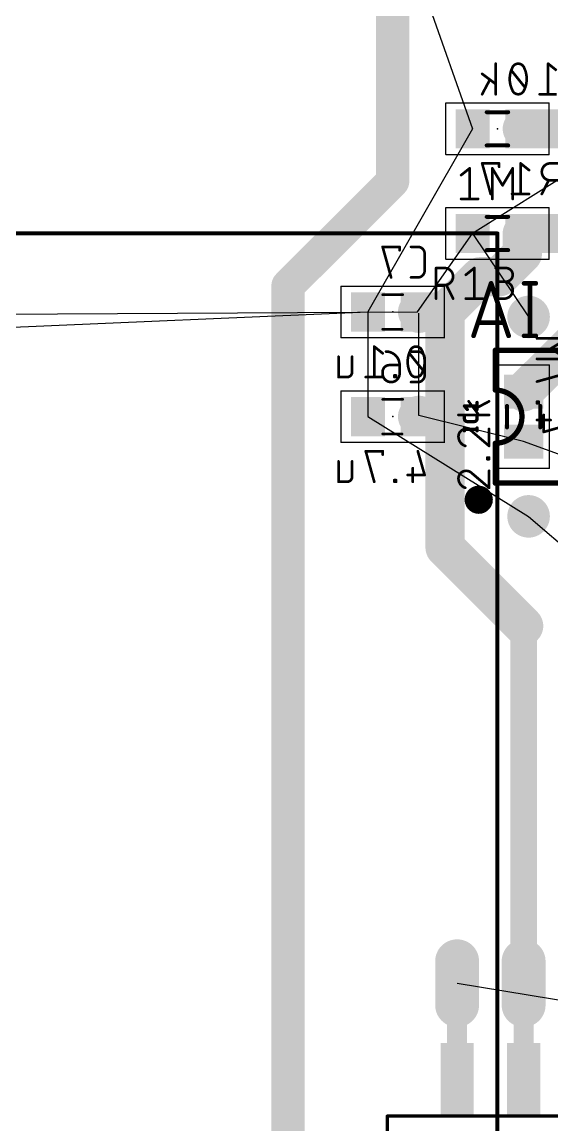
# Model space of a CAD drawing. Extents: x -92 to 260, y -27 to 208.
# Drawn here: x 111.84 to 132.08, y 75.93 to 118.08 of the extents above; entities that cross this region are included whole.
import ezdxf

# ---------------------------------------------------------------- set-up
doc = ezdxf.new("R2010")
doc.units = 0
for name, color, linetype in [('1', 12, 'CONTINUOUS'), ('121', 253, 'CONTINUOUS'), ('16', 132, 'CONTINUOUS'), ('17', 110, 'CONTINUOUS'), ('19', 53, 'CONTINUOUS'), ('21', 253, 'CONTINUOUS'), ('23', 53, 'CONTINUOUS'), ('24', 53, 'CONTINUOUS'), ('25', 253, 'CONTINUOUS'), ('26', 253, 'CONTINUOUS'), ('27', 253, 'CONTINUOUS'), ('28', 253, 'CONTINUOUS'), ('39', 12, 'CONTINUOUS'), ('40', 132, 'CONTINUOUS'), ('51', 253, 'CONTINUOUS'), ('52', 253, 'CONTINUOUS')]:
    doc.layers.add(name, color=color, linetype=linetype)

# ---------------------------------------------------------------- blocks, each defined once
blk = doc.blocks.new('RECT')
blk.add_solid([(-0.5, -0.5), (0.5, -0.5), (-0.5, 0.5), (0.5, 0.5)])
blk = doc.blocks.new('ROUNDP')
at = {"const_width": 0.5}
blk.add_lwpolyline([(0, -0.25, 1), (0, 0.25, 1), (0, -0.25)], format="xyb", dxfattribs=at)
blk = doc.blocks.new('LONGP100')
at = {"const_width": 1}
blk.add_lwpolyline([(-0.5, 0), (0.5, 0)], dxfattribs=at)
at = {"const_width": 0.5}
for points in [[(-0.5, 0.25, 1), (-0.5, -0.25)], [(0.5, -0.25, 1), (0.5, 0.25)]]:
    blk.add_lwpolyline(points, format="xyb", dxfattribs=at)

msp = doc.modelspace()

# ---------------------------------------------------------------- linework, layer by layer
at = {"layer": '1'}
for points, const_width in [([(126, 158), (126, 112)], 1.27), ([(126, 112), (122, 108)], 1.27), ([(132.92, 110), (130.95, 110)], 1.5), ([(130.95, 109.2238), (130.95, 110)], 1.5), ([(130.0738, 108.3476), (130.95, 109.2238)], 1.5), ([(128, 107), (129.3476, 108.3476)], 1.5), ([(129.3476, 108.3476), (130.0738, 108.3476)], 1.5), ([(122, 108), (122, 57)], 1.27), ([(128, 98), (128, 107)], 1.5), ([(131, 103.95), (133.73, 106.68)], 1.5), ([(131, 95), (128, 98)], 1.5), ([(131, 81.35), (131, 95)], 1.016)]:
    msp.add_lwpolyline(points, dxfattribs=dict(at, const_width=const_width))
for points, const_width in [([(126.2245, 111.7755, 1), (125.7755, 112.2245)], 0.635), ([(125.6825, 112, 1), (126.3175, 112)], 0.635), ([(130.95, 110.375, 1), (130.95, 109.625)], 0.75), ([(131.325, 110, 1), (130.575, 110)], 0.75), ([(130.575, 109.2238, 1), (131.325, 109.2238)], 0.75), ([(131.2152, 108.9586, 1), (130.6848, 109.489)], 0.75), ([(129.3476, 108.7226, 1), (129.3476, 107.9726)], 0.75), ([(129.6128, 108.0824, 1), (129.0824, 108.6128)], 0.75), ([(129.8086, 108.6128, 1), (130.339, 108.0824)], 0.75), ([(130.0738, 107.9726, 1), (130.0738, 108.7226)], 0.75), ([(122.3175, 108, 1), (121.6825, 108)], 0.635), ([(121.7755, 108.2245, 1), (122.2245, 107.7755)], 0.635), ([(128.375, 107, 1), (127.625, 107)], 0.75), ([(127.7348, 107.2652, 1), (128.2652, 106.7348)], 0.75), ([(130.7348, 104.2152, 1), (131.2652, 103.6848)], 0.75), ([(128.2652, 98.2652, 1), (127.7348, 97.7348)], 0.75), ([(127.625, 98, 1), (128.375, 98)], 0.75), ([(130.7348, 94.7348, 1), (131.2652, 95.2652)], 0.75), ([(131.254, 95, 1), (130.746, 95)], 0.508), ([(130.746, 81.35, 1), (131.254, 81.35)], 0.508)]:
    msp.add_lwpolyline(points, format="xyb", dxfattribs=dict(at, const_width=const_width))
at = {"layer": '121'}
for points, const_width in [([(130, 110), (90, 110)], 0.1524), ([(130, 5), (130, 110)], 0.1524), ([(129.0889, 106.0889), (129.7578, 108.0955)], 0.1778), ([(129.7578, 108.0955), (130.4266, 106.0889)], 0.1778), ([(131.0179, 108.0955), (131.4638, 108.0955)], 0.1778), ([(131.2408, 108.0955), (131.2408, 106.0889)], 0.1778), ([(130.2594, 106.5906), (129.2561, 106.5906)], 0.1778), ([(131.0179, 106.0889), (131.4638, 106.0889)], 0.1778)]:
    msp.add_lwpolyline(points, dxfattribs=dict(at, const_width=const_width))
for points, const_width in [([(130.0381, 110, 1), (129.9619, 110)], 0.0762), ([(130, 109.9619, 1), (130, 110.0381)], 0.0762), ([(129.7999, 108.1096, 1), (129.7156, 108.0814)], 0.0889), ([(129.7999, 108.0814, 1), (129.7156, 108.1096)], 0.0889), ([(131.0179, 108.1399, 1), (131.0179, 108.0511)], 0.0889), ([(131.2853, 108.0955, 1), (131.1964, 108.0955)], 0.0889), ([(131.4638, 108.0511, 1), (131.4638, 108.1399)], 0.0889), ([(129.2561, 106.635, 1), (129.2561, 106.5461)], 0.0889), ([(130.2594, 106.5461, 1), (130.2594, 106.635)], 0.0889), ([(129.0467, 106.103, 1), (129.1311, 106.0748)], 0.0889), ([(130.3845, 106.0748, 1), (130.4688, 106.103)], 0.0889), ([(131.0179, 106.1334, 1), (131.0179, 106.0445)], 0.0889), ([(131.1964, 106.0889, 1), (131.2853, 106.0889)], 0.0889), ([(131.4638, 106.0445, 1), (131.4638, 106.1334)], 0.0889)]:
    msp.add_lwpolyline(points, format="xyb", dxfattribs=dict(at, const_width=const_width))
at = {"layer": '16', "const_width": 1.5}
for points in [[(132.92, 114), (130.95, 114)], [(126.95, 107), (127, 106.95)], [(127, 103.05), (126.95, 103)]]:
    msp.add_lwpolyline(points, dxfattribs=at)
at = {"layer": '16', "const_width": 0.75}
for points in [[(130.95, 114.375, 1), (130.95, 113.625)], [(127.2152, 107.2652, 1), (126.6848, 106.7348)], [(126.7348, 106.6848, 1), (127.2652, 107.2152)], [(127.2652, 102.7848, 1), (126.7348, 103.3152)], [(126.6848, 103.2652, 1), (127.2152, 102.7348)]]:
    msp.add_lwpolyline(points, format="xyb", dxfattribs=at)
at = {"layer": '19'}
for p, q in [((112.18, 161.81), (129.05, 114)), ((145.27, 120.19), (129.05, 110)), ((129.05, 114), (125.05, 107)), ((126.95, 107), (129.05, 110)), ((129.05, 110), (131.19, 106.81)), ((92.81, 106.82), (126.95, 107)), ((97.31, 105.82), (125.05, 107)), ((125.05, 107), (125.05, 103)), ((127, 103.05), (127, 106.95)), ((125.05, 103), (131.19, 99.19)), ((131, 102.05), (127, 103.05)), ((138.81, 99.19), (131, 102.05)), ((131.19, 99.19), (136, 95.05)), ((128.46, 81.35), (137, 79.95))]:
    msp.add_line(p, q, dxfattribs=at)
at = {"layer": '21'}
for points, const_width in [([(140.08, 105.54), (129.92, 105.54)], 0.2032), ([(129.92, 105.54), (129.92, 104.016)], 0.2032), ([(129.92, 100.46), (129.92, 101.984)], 0.2032), ([(128.9881, 100.1973), (129.0784, 100.2541)], 0.127), ([(129.0784, 100.2541), (129.179, 100.2893)], 0.127), ([(129.179, 100.2893), (129.285, 100.3013)], 0.127), ([(129.285, 100.3013), (129.391, 100.2893)], 0.127), ([(129.391, 100.2893), (129.4916, 100.2541)], 0.127), ([(129.4916, 100.2541), (129.5819, 100.1973)], 0.127), ([(129.92, 100.46), (140.08, 100.46)], 0.2032), ([(128.8088, 99.825), (128.8207, 99.931)], 0.127), ([(128.8207, 99.719), (128.8088, 99.825)], 0.127), ([(128.8207, 99.931), (128.8559, 100.0316)], 0.127), ([(128.827, 99.949), (129.743, 99.949)], 0.127), ([(128.8559, 100.0316), (128.9127, 100.1219)], 0.127), ([(128.8838, 100.076), (129.6862, 100.076)], 0.127), ([(128.9127, 100.1219), (128.9881, 100.1973)], 0.127), ([(128.9971, 100.203), (129.5729, 100.203)], 0.127), ([(129.5819, 100.1973), (129.6573, 100.1219)], 0.127), ([(129.6573, 100.1219), (129.7141, 100.0316)], 0.127), ([(129.7141, 100.0316), (129.7493, 99.931)], 0.127), ([(129.7493, 99.931), (129.7613, 99.825)], 0.127), ([(129.7613, 99.825), (129.7493, 99.719)], 0.127), ([(128.8091, 99.822), (129.7609, 99.822)], 0.127), ([(128.8559, 99.6184), (128.8207, 99.719)], 0.127), ([(128.8291, 99.695), (129.7409, 99.695)], 0.127), ([(128.9127, 99.5281), (128.8559, 99.6184)], 0.127), ([(128.8876, 99.568), (129.6824, 99.568)], 0.127), ([(128.9881, 99.4527), (128.9127, 99.5281)], 0.127), ([(129.0784, 99.3959), (128.9881, 99.4527)], 0.127), ([(129.0066, 99.441), (129.5634, 99.441)], 0.127), ([(129.5819, 99.4527), (129.4916, 99.3959)], 0.127), ([(129.6573, 99.5281), (129.5819, 99.4527)], 0.127), ([(129.7141, 99.6184), (129.6573, 99.5281)], 0.127), ([(129.7493, 99.719), (129.7141, 99.6184)], 0.127), ([(129.179, 99.3607), (129.0784, 99.3959)], 0.127), ([(129.285, 99.3488), (129.179, 99.3607)], 0.127), ([(129.391, 99.3607), (129.285, 99.3488)], 0.127), ([(129.4916, 99.3959), (129.391, 99.3607)], 0.127), ([(136.207, 76.27), (125.793, 76.27)], 0.127), ([(125.793, 76.27), (125.793, 63.824)], 0.127)]:
    msp.add_lwpolyline(points, dxfattribs=dict(at, const_width=const_width))
for points, const_width in [([(129.92, 105.5908, 1), (129.92, 105.4892)], 0.1016), ([(129.9708, 105.54, 1), (129.8692, 105.54)], 0.1016), ([(129.92, 101.984, 1), (129.92, 104.016)], 0.2032), ([(129.92, 104.0668, 1), (129.92, 103.9652)], 0.1016), ([(129.8692, 104.016, 1), (129.9708, 104.016)], 0.1016), ([(129.9708, 101.984, 1), (129.8692, 101.984)], 0.1016), ([(129.92, 102.0348, 1), (129.92, 101.9332)], 0.1016), ([(129.0679, 100.2841, 1), (129.0888, 100.2241)], 0.0635), ([(129.0953, 100.2272, 1), (129.0615, 100.281)], 0.0635), ([(129.1755, 100.3209, 1), (129.1826, 100.2578)], 0.0635), ([(129.1895, 100.2593, 1), (129.1685, 100.3193)], 0.0635), ([(129.2886, 100.3328, 1), (129.2814, 100.2697)], 0.0635), ([(129.2886, 100.2697, 1), (129.2814, 100.3328)], 0.0635), ([(129.4015, 100.3193, 1), (129.3805, 100.2593)], 0.0635), ([(129.3874, 100.2578, 1), (129.3945, 100.3209)], 0.0635), ([(129.5085, 100.281, 1), (129.4747, 100.2272)], 0.0635), ([(129.4812, 100.2241, 1), (129.5021, 100.2841)], 0.0635), ([(129.92, 100.5108, 1), (129.92, 100.4092)], 0.1016), ([(129.8692, 100.46, 1), (129.9708, 100.46)], 0.1016), ([(128.8403, 99.8286, 1), (128.7772, 99.8214)], 0.0635), ([(128.7907, 99.9415, 1), (128.8507, 99.9205)], 0.0635), ([(128.8522, 99.9274, 1), (128.7891, 99.9345)], 0.0635), ([(128.827, 99.9808, 1), (128.827, 99.9172)], 0.0635), ([(128.829, 100.0485, 1), (128.8828, 100.0147)], 0.0635), ([(128.8859, 100.0212, 1), (128.8259, 100.0421)], 0.0635), ([(128.8838, 100.1078, 1), (128.8838, 100.0443)], 0.0635), ([(128.8902, 100.1444, 1), (128.9351, 100.0995)], 0.0635), ([(128.9395, 100.105, 1), (128.8858, 100.1388)], 0.0635), ([(128.9712, 100.2242, 1), (129.005, 100.1705)], 0.0635), ([(128.9971, 100.2348, 1), (128.9971, 100.1713)], 0.0635), ([(129.0105, 100.1749, 1), (128.9656, 100.2198)], 0.0635), ([(129.6044, 100.2198, 1), (129.5595, 100.1749)], 0.0635), ([(129.565, 100.1705, 1), (129.5988, 100.2242)], 0.0635), ([(129.5729, 100.1713, 1), (129.5729, 100.2348)], 0.0635), ([(129.6842, 100.1388, 1), (129.6305, 100.105)], 0.0635), ([(129.6349, 100.0995, 1), (129.6798, 100.1444)], 0.0635), ([(129.7441, 100.0421, 1), (129.6841, 100.0212)], 0.0635), ([(129.6862, 100.0443, 1), (129.6862, 100.1078)], 0.0635), ([(129.6872, 100.0147, 1), (129.741, 100.0485)], 0.0635), ([(129.7809, 99.9345, 1), (129.7178, 99.9274)], 0.0635), ([(129.7193, 99.9205, 1), (129.7793, 99.9415)], 0.0635), ([(129.7928, 99.8214, 1), (129.7297, 99.8286)], 0.0635), ([(129.743, 99.9172, 1), (129.743, 99.9808)], 0.0635), ([(128.7772, 99.8286, 1), (128.8403, 99.8214)], 0.0635), ([(128.8091, 99.8538, 1), (128.8091, 99.7903)], 0.0635), ([(128.8507, 99.7295, 1), (128.7907, 99.7085)], 0.0635), ([(128.7891, 99.7155, 1), (128.8522, 99.7226)], 0.0635), ([(128.8291, 99.7268, 1), (128.8291, 99.6633)], 0.0635), ([(128.8828, 99.6353, 1), (128.829, 99.6015)], 0.0635), ([(128.8259, 99.6079, 1), (128.8859, 99.6288)], 0.0635), ([(128.8876, 99.5998, 1), (128.8876, 99.5362)], 0.0635), ([(128.9351, 99.5505, 1), (128.8902, 99.5056)], 0.0635), ([(128.8858, 99.5112, 1), (128.9395, 99.545)], 0.0635), ([(129.005, 99.4795, 1), (128.9712, 99.4258)], 0.0635), ([(128.9656, 99.4302, 1), (129.0105, 99.4751)], 0.0635), ([(129.0066, 99.4728, 1), (129.0066, 99.4093)], 0.0635), ([(129.5595, 99.4751, 1), (129.6044, 99.4302)], 0.0635), ([(129.5634, 99.4093, 1), (129.5634, 99.4728)], 0.0635), ([(129.5988, 99.4258, 1), (129.565, 99.4795)], 0.0635), ([(129.6305, 99.545, 1), (129.6842, 99.5112)], 0.0635), ([(129.6798, 99.5056, 1), (129.6349, 99.5505)], 0.0635), ([(129.6841, 99.6288, 1), (129.7441, 99.6079)], 0.0635), ([(129.6824, 99.5362, 1), (129.6824, 99.5998)], 0.0635), ([(129.741, 99.6015, 1), (129.6872, 99.6353)], 0.0635), ([(129.7178, 99.7226, 1), (129.7809, 99.7155)], 0.0635), ([(129.7793, 99.7085, 1), (129.7193, 99.7295)], 0.0635), ([(129.7297, 99.8214, 1), (129.7928, 99.8286)], 0.0635), ([(129.7409, 99.6633, 1), (129.7409, 99.7268)], 0.0635), ([(129.7609, 99.7903, 1), (129.7609, 99.8538)], 0.0635), ([(129.0888, 99.4259, 1), (129.0679, 99.3659)], 0.0635), ([(129.0615, 99.369, 1), (129.0953, 99.4228)], 0.0635), ([(129.1826, 99.3922, 1), (129.1755, 99.3291)], 0.0635), ([(129.1685, 99.3307, 1), (129.1895, 99.3907)], 0.0635), ([(129.2814, 99.3803, 1), (129.2886, 99.3172)], 0.0635), ([(129.2814, 99.3172, 1), (129.2886, 99.3803)], 0.0635), ([(129.3805, 99.3907, 1), (129.4015, 99.3307)], 0.0635), ([(129.3945, 99.3291, 1), (129.3874, 99.3922)], 0.0635), ([(129.4747, 99.4228, 1), (129.5085, 99.369)], 0.0635), ([(129.5021, 99.3659, 1), (129.4812, 99.4259)], 0.0635), ([(125.793, 76.3018, 1), (125.793, 76.2383)], 0.0635), ([(125.8248, 76.27, 1), (125.7613, 76.27)], 0.0635)]:
    msp.add_lwpolyline(points, format="xyb", dxfattribs=dict(at, const_width=const_width))
at = {"layer": '23'}
for p in [(130, 110), (131, 103)]:
    msp.add_point(p, dxfattribs=at)
at = {"layer": '24'}
for p in [(130, 114), (126, 107), (126, 103)]:
    msp.add_point(p, dxfattribs=at)
at = {"layer": '25'}
for points, const_width in [([(127.6565, 107.5108), (127.6565, 108.6792)], 0.1016), ([(127.6565, 108.6792), (127.981, 108.6792)], 0.1016), ([(128.7921, 108.4196), (129.1166, 108.6792)], 0.1016), ([(129.1166, 108.6792), (129.1166, 107.5108)], 0.1016), ([(129.9351, 108.6792), (130.3246, 108.6792)], 0.1016), ([(127.981, 108.0301), (127.6565, 108.0301)], 0.1016), ([(128.3056, 107.5108), (128.0459, 108.0301)], 0.1016), ([(130.3246, 108.1599), (130.0649, 108.1599)], 0.1016), ([(128.7921, 107.5108), (129.4412, 107.5108)], 0.1016), ([(129.9351, 107.5108), (130.2596, 107.5108)], 0.1016), ([(128.8461, 103.2738), (128.7389, 103.4078)], 0.127), ([(128.7389, 103.4078), (129.2215, 103.4078)], 0.127), ([(129.2215, 103.2738), (129.2215, 103.5419)], 0.127), ([(128.7389, 102.921), (128.7389, 103.0282)], 0.127), ([(129.1143, 102.8137), (128.8461, 102.8137)], 0.127), ([(129.2215, 103.0282), (129.2215, 102.921)], 0.127), ([(128.7389, 102.4581), (128.7389, 102.5654)], 0.127), ([(128.7389, 102.5117), (129.2215, 102.5117)], 0.127), ([(129.2215, 102.4581), (129.2215, 102.5654)], 0.127)]:
    msp.add_lwpolyline(points, dxfattribs=dict(at, const_width=const_width))
for points, const_width in [([(127.6819, 108.6792, 1), (127.6311, 108.6792)], 0.0508), ([(127.6565, 108.7046, 1), (127.6565, 108.6538)], 0.0508), ([(127.981, 108.0301, 1), (127.981, 108.6792)], 0.1016), ([(127.981, 108.7046, 1), (127.981, 108.6538)], 0.0508), ([(127.981, 108.6538, 1), (127.981, 108.7046)], 0.0508), ([(128.7762, 108.4394, 1), (128.808, 108.3997)], 0.0508), ([(129.142, 108.6792, 1), (129.0912, 108.6792)], 0.0508), ([(129.1325, 108.6594, 1), (129.1008, 108.699)], 0.0508), ([(129.9351, 108.7046, 1), (129.9351, 108.6538)], 0.0508), ([(130.3246, 108.1599, 1), (130.3246, 108.6792)], 0.1016), ([(130.3246, 108.7046, 1), (130.3246, 108.6538)], 0.0508), ([(130.3246, 108.6538, 1), (130.3246, 108.7046)], 0.0508), ([(127.6565, 108.0555, 1), (127.6565, 108.0047)], 0.0508), ([(127.981, 108.0555, 1), (127.981, 108.0047)], 0.0508), ([(127.981, 108.0047, 1), (127.981, 108.0555)], 0.0508), ([(128.0686, 108.0414, 1), (128.0232, 108.0187)], 0.0508), ([(130.0649, 108.1853, 1), (130.0649, 108.1345)], 0.0508), ([(130.2596, 107.5108, 1), (130.2596, 108.1599)], 0.1016), ([(130.2596, 108.1853, 1), (130.2596, 108.1345)], 0.0508), ([(130.3246, 108.1853, 1), (130.3246, 108.1345)], 0.0508), ([(130.3246, 108.1345, 1), (130.3246, 108.1853)], 0.0508), ([(127.6311, 107.5108, 1), (127.6819, 107.5108)], 0.0508), ([(128.2829, 107.4994, 1), (128.3283, 107.5222)], 0.0508), ([(128.7921, 107.5362, 1), (128.7921, 107.4854)], 0.0508), ([(129.0912, 107.5108, 1), (129.142, 107.5108)], 0.0508), ([(129.4412, 107.4854, 1), (129.4412, 107.5362)], 0.0508), ([(129.9351, 107.5362, 1), (129.9351, 107.4854)], 0.0508), ([(130.2596, 107.5362, 1), (130.2596, 107.4854)], 0.0508), ([(130.2596, 107.4854, 1), (130.2596, 107.5362)], 0.0508), ([(128.7637, 103.4277, 1), (128.7141, 103.388)], 0.0635), ([(128.7389, 103.4396, 1), (128.7389, 103.3761)], 0.0635), ([(128.8214, 103.2539, 1), (128.8709, 103.2936)], 0.0635), ([(129.2533, 103.5419, 1), (129.1898, 103.5419)], 0.0635), ([(129.1898, 103.2738, 1), (129.2533, 103.2738)], 0.0635), ([(129.2215, 103.3761, 1), (129.2215, 103.4396)], 0.0635), ([(128.7389, 102.921, 0.4142), (128.8461, 102.8137)], 0.127), ([(128.7706, 102.921, 1), (128.7071, 102.921)], 0.0635), ([(128.7706, 103.0282, 1), (128.7072, 103.0282)], 0.0635), ([(128.7072, 102.921, 1), (128.7706, 102.921)], 0.0635), ([(128.8461, 102.8455, 1), (128.8461, 102.782)], 0.0635), ([(128.8461, 102.782, 1), (128.8461, 102.8455)], 0.0635), ([(129.1143, 102.8137, 0.4142), (129.2215, 102.921)], 0.127), ([(129.1143, 102.8455, 1), (129.1143, 102.782)], 0.0635), ([(129.1143, 102.782, 1), (129.1143, 102.8455)], 0.0635), ([(129.2533, 103.0282, 1), (129.1898, 103.0282)], 0.0635), ([(129.2533, 102.921, 1), (129.1898, 102.921)], 0.0635), ([(129.1898, 102.921, 1), (129.2533, 102.921)], 0.0635), ([(128.7389, 102.5435, 1), (128.7389, 102.48)], 0.0635), ([(128.7706, 102.5654, 1), (128.7072, 102.5654)], 0.0635), ([(128.7072, 102.4581, 1), (128.7706, 102.4581)], 0.0635), ([(129.2533, 102.5654, 1), (129.1898, 102.5654)], 0.0635), ([(129.1898, 102.4581, 1), (129.2533, 102.4581)], 0.0635), ([(129.2215, 102.48, 1), (129.2215, 102.5435)], 0.0635)]:
    msp.add_lwpolyline(points, format="xyb", dxfattribs=dict(at, const_width=const_width))
at = {"layer": '26', "const_width": 0.1016}
for points in [[(130.0649, 112.6792), (129.4158, 112.6792)], [(129.4158, 112.6792), (129.7404, 111.5108)], [(130.0649, 112.5494), (130.0649, 112.6792)], [(131.2079, 112.4196), (130.8834, 112.6792)], [(130.8834, 112.6792), (130.8834, 111.5108)], [(132.3435, 112.6792), (132.019, 112.6792)], [(131.6944, 111.5108), (131.9541, 112.0301)], [(132.019, 112.0301), (132.3435, 112.0301)], [(131.2079, 111.5108), (130.5588, 111.5108)], [(126.2634, 109.4892), (125.6143, 109.4892)], [(125.6143, 109.4892), (125.9388, 108.3208)], [(126.2634, 109.3594), (126.2634, 109.4892)], [(126.9596, 109.4892), (126.6999, 109.4892)], [(127.2192, 108.5804), (127.2192, 109.2296)], [(126.6999, 108.3208), (126.9596, 108.3208)], [(126.9596, 105.4892), (126.6999, 105.4892)], [(126.2634, 104.9699), (125.8739, 104.9699)], [(126.2634, 104.6454), (126.2634, 104.9699)], [(127.2192, 104.5804), (127.2192, 105.2296)], [(125.6143, 104.7103), (125.6143, 104.6454)], [(126.6999, 104.3208), (126.9596, 104.3208)]]:
    msp.add_lwpolyline(points, dxfattribs=at)
at = {"layer": '26'}
for points, const_width in [([(129.4158, 112.7046, 1), (129.4158, 112.6538)], 0.0508), ([(129.4403, 112.686, 1), (129.3913, 112.6724)], 0.0508), ([(130.0903, 112.6792, 1), (130.0395, 112.6792)], 0.0508), ([(130.0395, 112.5494, 1), (130.0903, 112.5494)], 0.0508), ([(130.0649, 112.6538, 1), (130.0649, 112.7046)], 0.0508), ([(130.8992, 112.699, 1), (130.8675, 112.6594)], 0.0508), ([(130.9088, 112.6792, 1), (130.858, 112.6792)], 0.0508), ([(132.019, 112.6792, 1), (132.019, 112.0301)], 0.1016), ([(132.019, 112.7046, 1), (132.019, 112.6538)], 0.0508), ([(132.019, 112.6538, 1), (132.019, 112.7046)], 0.0508), ([(131.192, 112.3997, 1), (131.2238, 112.4394)], 0.0508), ([(131.9768, 112.0187, 1), (131.9314, 112.0414)], 0.0508), ([(132.019, 112.0555, 1), (132.019, 112.0047)], 0.0508), ([(132.019, 112.0047, 1), (132.019, 112.0555)], 0.0508), ([(129.7159, 111.504, 1), (129.7648, 111.5176)], 0.0508), ([(130.5588, 111.5362, 1), (130.5588, 111.4854)], 0.0508), ([(130.858, 111.5108, 1), (130.9088, 111.5108)], 0.0508), ([(131.2079, 111.4854, 1), (131.2079, 111.5362)], 0.0508), ([(131.6717, 111.5222, 1), (131.7171, 111.4994)], 0.0508), ([(125.6143, 109.5146, 1), (125.6143, 109.4638)], 0.0508), ([(125.6387, 109.496, 1), (125.5898, 109.4824)], 0.0508), ([(126.2888, 109.4892, 1), (126.238, 109.4892)], 0.0508), ([(126.238, 109.3594, 1), (126.2888, 109.3594)], 0.0508), ([(126.2634, 109.4638, 1), (126.2634, 109.5146)], 0.0508), ([(126.6999, 109.5146, 1), (126.6999, 109.4638)], 0.0508), ([(127.2192, 109.2296, 0.4142), (126.9596, 109.4892)], 0.1016), ([(126.9596, 109.5146, 1), (126.9596, 109.4638)], 0.0508), ([(126.9596, 109.4638, 1), (126.9596, 109.5146)], 0.0508), ([(127.2446, 109.2296, 1), (127.1938, 109.2296)], 0.0508), ([(127.1938, 109.2296, 1), (127.2446, 109.2296)], 0.0508), ([(125.9144, 108.314, 1), (125.9633, 108.3276)], 0.0508), ([(126.6999, 108.3462, 1), (126.6999, 108.2954)], 0.0508), ([(126.9596, 108.3208, 0.4142), (127.2192, 108.5804)], 0.1016), ([(126.9596, 108.3462, 1), (126.9596, 108.2954)], 0.0508), ([(126.9596, 108.2954, 1), (126.9596, 108.3462)], 0.0508), ([(127.2446, 108.5804, 1), (127.1938, 108.5804)], 0.0508), ([(127.1938, 108.5804, 1), (127.2446, 108.5804)], 0.0508), ([(126.2634, 104.9699, 0.4142), (125.7441, 105.4892)], 0.1016), ([(125.7441, 105.5146, 1), (125.7441, 105.4638)], 0.0508), ([(126.6999, 105.5146, 1), (126.6999, 105.4638)], 0.0508), ([(127.2192, 105.2296, 0.4142), (126.9596, 105.4892)], 0.1016), ([(126.9596, 105.5146, 1), (126.9596, 105.4638)], 0.0508), ([(126.9596, 105.4638, 1), (126.9596, 105.5146)], 0.0508), ([(125.8739, 104.9699, 0.4142), (125.6143, 104.7103)], 0.1016), ([(125.8739, 104.9953, 1), (125.8739, 104.9445)], 0.0508), ([(125.8739, 104.9445, 1), (125.8739, 104.9953)], 0.0508), ([(126.2888, 104.9699, 1), (126.238, 104.9699)], 0.0508), ([(126.238, 104.9699, 1), (126.2888, 104.9699)], 0.0508), ([(126.2634, 104.9445, 1), (126.2634, 104.9953)], 0.0508), ([(127.2446, 105.2296, 1), (127.1938, 105.2296)], 0.0508), ([(127.1938, 105.2296, 1), (127.2446, 105.2296)], 0.0508), ([(125.6397, 104.7103, 1), (125.5889, 104.7103)], 0.0508), ([(125.5889, 104.7103, 1), (125.6397, 104.7103)], 0.0508), ([(125.6143, 104.6454, 1), (126.2634, 104.6454)], 0.1016), ([(125.6397, 104.6454, 1), (125.5889, 104.6454)], 0.0508), ([(125.5889, 104.6454, 1), (125.6397, 104.6454)], 0.0508), ([(126.2888, 104.6454, 1), (126.238, 104.6454)], 0.0508), ([(126.238, 104.6454, 1), (126.2888, 104.6454)], 0.0508), ([(126.9596, 104.3208, 0.4142), (127.2192, 104.5804)], 0.1016), ([(127.2446, 104.5804, 1), (127.1938, 104.5804)], 0.0508), ([(127.1938, 104.5804, 1), (127.2446, 104.5804)], 0.0508), ([(126.6999, 104.3462, 1), (126.6999, 104.2954)], 0.0508), ([(126.9596, 104.3462, 1), (126.9596, 104.2954)], 0.0508), ([(126.9596, 104.2954, 1), (126.9596, 104.3462)], 0.0508)]:
    msp.add_lwpolyline(points, format="xyb", dxfattribs=dict(at, const_width=const_width))
at = {"layer": '27', "const_width": 0.1016}
for points in [[(128.6129, 112.2296), (128.9374, 112.4892)], [(128.9374, 112.4892), (128.9374, 111.3208)], [(129.8053, 111.3208), (129.8053, 112.4892)], [(129.8053, 112.4892), (130.1947, 111.8401)], [(130.1947, 111.8401), (130.5842, 112.4892)], [(130.5842, 112.4892), (130.5842, 111.3208)], [(128.6129, 111.3208), (129.262, 111.3208)], [(128.9003, 103.5842), (129.2897, 103.0649)], [(129.6792, 103.5842), (129.1275, 103.2921)], [(129.6792, 103.0649), (128.5108, 103.0649)], [(129.0301, 102.4333), (129.6792, 101.8816)], [(129.6792, 101.8816), (129.6792, 102.5307)], [(129.6143, 101.3736), (129.6143, 101.4385)], [(129.6143, 101.4385), (129.6792, 101.4385)], [(129.6792, 101.3736), (129.6143, 101.3736)], [(129.6792, 101.4385), (129.6792, 101.3736)], [(129.0301, 100.8331), (129.6792, 100.2814)], [(129.6792, 100.2814), (129.6792, 100.9305)]]:
    msp.add_lwpolyline(points, dxfattribs=at)
at = {"layer": '27'}
for points, const_width in [([(128.9628, 112.4892, 1), (128.912, 112.4892)], 0.0508), ([(128.9533, 112.4694, 1), (128.9216, 112.509)], 0.0508), ([(129.8307, 112.4892, 1), (129.7799, 112.4892)], 0.0508), ([(129.827, 112.5023, 1), (129.7835, 112.4761)], 0.0508), ([(130.6096, 112.4892, 1), (130.5588, 112.4892)], 0.0508), ([(130.606, 112.4761, 1), (130.5624, 112.5023)], 0.0508), ([(128.597, 112.2494, 1), (128.6287, 112.2097)], 0.0508), ([(130.173, 111.8532, 1), (130.2165, 111.827)], 0.0508), ([(130.173, 111.827, 1), (130.2165, 111.8532)], 0.0508), ([(128.6129, 111.3462, 1), (128.6129, 111.2954)], 0.0508), ([(128.912, 111.3208, 1), (128.9628, 111.3208)], 0.0508), ([(129.262, 111.2954, 1), (129.262, 111.3462)], 0.0508), ([(129.7799, 111.3208, 1), (129.8307, 111.3208)], 0.0508), ([(130.5588, 111.3208, 1), (130.6096, 111.3208)], 0.0508), ([(128.9206, 103.5994, 1), (128.8799, 103.569)], 0.0508), ([(129.1156, 103.3145, 1), (129.1393, 103.2697)], 0.0508), ([(129.6911, 103.5618, 1), (129.6673, 103.6066)], 0.0508), ([(128.5108, 103.0903, 1), (128.5108, 103.0395)], 0.0508), ([(129.2694, 103.0497, 1), (129.3101, 103.0802)], 0.0508), ([(129.6792, 103.0395, 1), (129.6792, 103.0903)], 0.0508), ([(128.8029, 102.5307, 0.4142), (128.5108, 102.2386)], 0.1016), ([(129.0301, 102.4333, 0.2053), (128.8029, 102.5307)], 0.1016), ([(128.8029, 102.5561, 1), (128.8029, 102.5053)], 0.0508), ([(128.8029, 102.5053, 1), (128.8029, 102.5561)], 0.0508), ([(129.0465, 102.4527, 1), (129.0136, 102.4139)], 0.0508), ([(129.0117, 102.4158, 1), (129.0485, 102.4508)], 0.0508), ([(129.7046, 102.5307, 1), (129.6538, 102.5307)], 0.0508), ([(128.5108, 102.2386, 0.3252), (128.7704, 101.8816)], 0.1016), ([(128.5362, 102.2386, 1), (128.4854, 102.2386)], 0.0508), ([(128.4854, 102.2386, 1), (128.5362, 102.2386)], 0.0508), ([(128.7626, 101.8574, 1), (128.7783, 101.9057)], 0.0508), ([(129.6538, 101.8816, 1), (129.7046, 101.8816)], 0.0508), ([(129.6627, 101.8622, 1), (129.6957, 101.9009)], 0.0508), ([(129.6397, 101.4385, 1), (129.5889, 101.4385)], 0.0508), ([(129.6143, 101.4639, 1), (129.6143, 101.4131)], 0.0508), ([(129.6143, 101.399, 1), (129.6143, 101.3482)], 0.0508), ([(129.5889, 101.3736, 1), (129.6397, 101.3736)], 0.0508), ([(129.7046, 101.4385, 1), (129.6538, 101.4385)], 0.0508), ([(129.6538, 101.3736, 1), (129.7046, 101.3736)], 0.0508), ([(129.6792, 101.4131, 1), (129.6792, 101.4639)], 0.0508), ([(129.6792, 101.3482, 1), (129.6792, 101.399)], 0.0508), ([(128.8029, 100.9305, 0.4142), (128.5108, 100.6384)], 0.1016), ([(129.0301, 100.8331, 0.2053), (128.8029, 100.9305)], 0.1016), ([(128.8029, 100.9559, 1), (128.8029, 100.9051)], 0.0508), ([(128.8029, 100.9051, 1), (128.8029, 100.9559)], 0.0508), ([(129.0465, 100.8525, 1), (129.0136, 100.8138)], 0.0508), ([(129.0117, 100.8156, 1), (129.0485, 100.8506)], 0.0508), ([(129.7046, 100.9305, 1), (129.6538, 100.9305)], 0.0508), ([(128.5108, 100.6384, 0.3252), (128.7704, 100.2814)], 0.1016), ([(128.5362, 100.6384, 1), (128.4854, 100.6384)], 0.0508), ([(128.4854, 100.6384, 1), (128.5362, 100.6384)], 0.0508), ([(128.7626, 100.2572, 1), (128.7783, 100.3055)], 0.0508), ([(129.6627, 100.262, 1), (129.6957, 100.3007)], 0.0508), ([(129.6538, 100.2814, 1), (129.7046, 100.2814)], 0.0508)]:
    msp.add_lwpolyline(points, format="xyb", dxfattribs=dict(at, const_width=const_width))
at = {"layer": '28', "const_width": 0.1016}
for points in [[(129.9351, 115.3208), (129.9351, 116.4892)], [(132.2614, 116.2296), (131.9369, 116.4892)], [(131.9369, 116.4892), (131.9369, 115.3208)], [(129.4158, 116.0997), (129.9351, 115.7103)], [(129.4158, 115.3208), (129.7079, 115.8725)], [(131.0535, 115.5804), (130.5342, 116.2296)], [(132.2614, 115.3208), (131.6123, 115.3208)], [(132.6792, 105.9873), (131.5108, 105.9873)], [(132.0301, 105.5978), (132.6792, 105.9873)], [(125.619, 105.4196), (125.2945, 105.6792)], [(125.2945, 105.6792), (125.2945, 104.5108)], [(127.1543, 104.7704), (126.635, 105.4196)], [(132.6792, 105.2084), (132.0301, 105.5978)], [(123.9299, 104.5108), (123.9299, 105.2897)], [(124.4492, 105.2897), (124.4492, 104.7055)], [(131.5108, 105.2084), (132.6792, 105.2084)], [(124.2545, 104.5108), (123.9299, 104.5108)], [(125.619, 104.5108), (124.9699, 104.5108)], [(126.127, 104.5757), (126.0621, 104.5757)], [(126.0621, 104.5757), (126.0621, 104.5108)], [(126.0621, 104.5108), (126.127, 104.5108)], [(126.127, 104.5108), (126.127, 104.5757)], [(132.6792, 104.6651), (131.5108, 104.3405)], [(131.5757, 103.5729), (131.5108, 103.5729)], [(131.5108, 103.5729), (131.5108, 103.508)], [(131.5108, 103.508), (131.5757, 103.508)], [(131.5757, 103.508), (131.5757, 103.5729)], [(132.0301, 102.8702), (131.5108, 102.8702)], [(131.7704, 102.4158), (131.7704, 103.0649)], [(132.6792, 102.6754), (131.7704, 102.4158)], [(125.619, 101.6792), (124.9699, 101.6792)], [(124.9699, 101.6792), (125.2945, 100.5108)], [(125.619, 101.5494), (125.619, 101.6792)], [(126.9596, 101.6792), (127.2192, 100.7704)], [(123.9299, 100.5108), (123.9299, 101.2897)], [(124.4492, 101.2897), (124.4492, 100.7055)], [(127.2192, 100.7704), (126.5701, 100.7704)], [(126.7648, 101.0301), (126.7648, 100.5108)], [(124.2545, 100.5108), (123.9299, 100.5108)], [(126.127, 100.5757), (126.0621, 100.5757)], [(126.0621, 100.5757), (126.0621, 100.5108)], [(126.0621, 100.5108), (126.127, 100.5108)], [(126.127, 100.5108), (126.127, 100.5757)]]:
    msp.add_lwpolyline(points, dxfattribs=at)
at = {"layer": '28'}
for points, const_width in [([(129.9605, 116.4892, 1), (129.9097, 116.4892)], 0.0508), ([(130.5667, 116.3269, 0.1139), (130.4693, 115.905)], 0.1016), ([(130.7939, 116.4892, 0.3205), (130.5667, 116.3269)], 0.1016), ([(130.5427, 116.3352, 1), (130.5907, 116.3187)], 0.0508), ([(130.5895, 116.3158, 1), (130.5439, 116.3381)], 0.0508), ([(131.0211, 116.3269, 0.3205), (130.7939, 116.4892)], 0.1016), ([(130.7939, 116.5146, 1), (130.7939, 116.4638)], 0.0508), ([(130.7939, 116.4638, 1), (130.7939, 116.5146)], 0.0508), ([(131.0439, 116.3381, 1), (130.9982, 116.3158)], 0.0508), ([(131.1184, 115.905, 0.1139), (131.0211, 116.3269)], 0.1016), ([(130.9971, 116.3187, 1), (131.0451, 116.3352)], 0.0508), ([(131.9528, 116.509, 1), (131.921, 116.4694)], 0.0508), ([(131.9623, 116.4892, 1), (131.9115, 116.4892)], 0.0508), ([(129.431, 116.1201, 1), (129.4006, 116.0794)], 0.0508), ([(129.7303, 115.8607, 1), (129.6855, 115.8844)], 0.0508), ([(130.4693, 115.905, 0.1139), (130.5667, 115.4831)], 0.1016), ([(130.4947, 115.905, 1), (130.4439, 115.905)], 0.0508), ([(130.4439, 115.905, 1), (130.4947, 115.905)], 0.0508), ([(130.5541, 116.2454, 1), (130.5144, 116.2137)], 0.0508), ([(131.0211, 115.4831, 0.1139), (131.1184, 115.905)], 0.1016), ([(131.1438, 115.905, 1), (131.093, 115.905)], 0.0508), ([(131.093, 115.905, 1), (131.1438, 115.905)], 0.0508), ([(129.9198, 115.6899, 1), (129.9503, 115.7306)], 0.0508), ([(130.5667, 115.4831, 0.3205), (130.7939, 115.3208)], 0.1016), ([(130.5907, 115.4913, 1), (130.5427, 115.4748)], 0.0508), ([(130.5439, 115.4719, 1), (130.5895, 115.4942)], 0.0508), ([(130.7939, 115.3208, 0.3205), (131.0211, 115.4831)], 0.1016), ([(130.9982, 115.4942, 1), (131.0439, 115.4719)], 0.0508), ([(131.0451, 115.4748, 1), (130.9971, 115.4913)], 0.0508), ([(131.0337, 115.5646, 1), (131.0734, 115.5963)], 0.0508), ([(129.3934, 115.3327, 1), (129.4382, 115.3089)], 0.0508), ([(129.9097, 115.3208, 1), (129.9605, 115.3208)], 0.0508), ([(130.7939, 115.3462, 1), (130.7939, 115.2954)], 0.0508), ([(130.7939, 115.2954, 1), (130.7939, 115.3462)], 0.0508), ([(131.6123, 115.3462, 1), (131.6123, 115.2954)], 0.0508), ([(131.9115, 115.3208, 1), (131.9623, 115.3208)], 0.0508), ([(131.5108, 106.0127, 1), (131.5108, 105.9619)], 0.0508), ([(125.3103, 105.699, 1), (125.2786, 105.6594)], 0.0508), ([(125.3199, 105.6792, 1), (125.2691, 105.6792)], 0.0508), ([(125.6031, 105.3997, 1), (125.6349, 105.4394)], 0.0508), ([(126.6675, 105.5169, 0.1139), (126.5701, 105.095)], 0.1016), ([(126.6548, 105.4354, 1), (126.6152, 105.4037)], 0.0508), ([(126.6434, 105.5252, 1), (126.6915, 105.5087)], 0.0508), ([(126.8946, 105.6792, 0.3205), (126.6675, 105.5169)], 0.1016), ([(126.6903, 105.5058, 1), (126.6446, 105.5281)], 0.0508), ([(127.1218, 105.5169, 0.3205), (126.8946, 105.6792)], 0.1016), ([(126.8946, 105.7046, 1), (126.8946, 105.6538)], 0.0508), ([(126.8946, 105.6538, 1), (126.8946, 105.7046)], 0.0508), ([(127.1447, 105.5281, 1), (127.099, 105.5058)], 0.0508), ([(127.2192, 105.095, 0.1139), (127.1218, 105.5169)], 0.1016), ([(127.0978, 105.5087, 1), (127.1459, 105.5252)], 0.0508), ([(132.0432, 105.6196, 1), (132.017, 105.5761)], 0.0508), ([(132.017, 105.6196, 1), (132.0432, 105.5761)], 0.0508), ([(123.9553, 105.2897, 1), (123.9045, 105.2897)], 0.0508), ([(124.4746, 105.2897, 1), (124.4238, 105.2897)], 0.0508), ([(126.5701, 105.095, 0.1139), (126.6675, 104.6731)], 0.1016), ([(126.5955, 105.095, 1), (126.5447, 105.095)], 0.0508), ([(126.5447, 105.095, 1), (126.5955, 105.095)], 0.0508), ([(127.1218, 104.6731, 0.1139), (127.2192, 105.095)], 0.1016), ([(127.2446, 105.095, 1), (127.1938, 105.095)], 0.0508), ([(127.1938, 105.095, 1), (127.2446, 105.095)], 0.0508), ([(131.5108, 105.2338, 1), (131.5108, 105.183)], 0.0508), ([(123.9299, 104.5362, 1), (123.9299, 104.4854)], 0.0508), ([(123.9045, 104.5108, 1), (123.9553, 104.5108)], 0.0508), ([(124.2545, 104.5108, 0.4142), (124.4492, 104.7055)], 0.1016), ([(124.2545, 104.5362, 1), (124.2545, 104.4854)], 0.0508), ([(124.2545, 104.4854, 1), (124.2545, 104.5362)], 0.0508), ([(124.4746, 104.7055, 1), (124.4238, 104.7055)], 0.0508), ([(124.4238, 104.7055, 1), (124.4746, 104.7055)], 0.0508), ([(124.9699, 104.5362, 1), (124.9699, 104.4854)], 0.0508), ([(125.2691, 104.5108, 1), (125.3199, 104.5108)], 0.0508), ([(125.619, 104.4854, 1), (125.619, 104.5362)], 0.0508), ([(126.0621, 104.6011, 1), (126.0621, 104.5503)], 0.0508), ([(126.0875, 104.5757, 1), (126.0367, 104.5757)], 0.0508), ([(126.0621, 104.5362, 1), (126.0621, 104.4854)], 0.0508), ([(126.0367, 104.5108, 1), (126.0875, 104.5108)], 0.0508), ([(126.1524, 104.5757, 1), (126.1016, 104.5757)], 0.0508), ([(126.1016, 104.5108, 1), (126.1524, 104.5108)], 0.0508), ([(126.127, 104.5503, 1), (126.127, 104.6011)], 0.0508), ([(126.127, 104.4854, 1), (126.127, 104.5362)], 0.0508), ([(126.6915, 104.6813, 1), (126.6434, 104.6648)], 0.0508), ([(126.6675, 104.6731, 0.3205), (126.8946, 104.5108)], 0.1016), ([(126.6446, 104.6619, 1), (126.6903, 104.6842)], 0.0508), ([(126.8946, 104.5108, 0.3205), (127.1218, 104.6731)], 0.1016), ([(126.8946, 104.5362, 1), (126.8946, 104.4854)], 0.0508), ([(126.8946, 104.4854, 1), (126.8946, 104.5362)], 0.0508), ([(127.099, 104.6842, 1), (127.1447, 104.6619)], 0.0508), ([(127.1459, 104.6648, 1), (127.0978, 104.6813)], 0.0508), ([(127.1345, 104.7546, 1), (127.1741, 104.7863)], 0.0508), ([(131.504, 104.365, 1), (131.5176, 104.3161)], 0.0508), ([(131.5108, 103.5983, 1), (131.5108, 103.5475)], 0.0508), ([(131.5362, 103.5729, 1), (131.4854, 103.5729)], 0.0508), ([(131.5108, 103.5334, 1), (131.5108, 103.4826)], 0.0508), ([(131.4854, 103.508, 1), (131.5362, 103.508)], 0.0508), ([(131.6011, 103.5729, 1), (131.5503, 103.5729)], 0.0508), ([(131.5503, 103.508, 1), (131.6011, 103.508)], 0.0508), ([(131.5757, 103.5475, 1), (131.5757, 103.5983)], 0.0508), ([(131.5757, 103.4826, 1), (131.5757, 103.5334)], 0.0508), ([(131.5108, 102.8956, 1), (131.5108, 102.8448)], 0.0508), ([(131.7958, 103.0649, 1), (131.745, 103.0649)], 0.0508), ([(132.0301, 102.8448, 1), (132.0301, 102.8956)], 0.0508), ([(131.745, 102.4158, 1), (131.7958, 102.4158)], 0.0508), ([(131.7635, 102.4402, 1), (131.7774, 102.3914)], 0.0508), ([(124.9699, 101.7046, 1), (124.9699, 101.6538)], 0.0508), ([(124.9944, 101.686, 1), (124.9454, 101.6724)], 0.0508), ([(125.6444, 101.6792, 1), (125.5936, 101.6792)], 0.0508), ([(125.5936, 101.5494, 1), (125.6444, 101.5494)], 0.0508), ([(125.619, 101.6538, 1), (125.619, 101.7046)], 0.0508), ([(126.984, 101.6862, 1), (126.9351, 101.6722)], 0.0508), ([(123.9553, 101.2897, 1), (123.9045, 101.2897)], 0.0508), ([(124.4746, 101.2897, 1), (124.4238, 101.2897)], 0.0508), ([(124.2545, 100.5108, 0.4142), (124.4492, 100.7055)], 0.1016), ([(124.4746, 100.7055, 1), (124.4238, 100.7055)], 0.0508), ([(124.4238, 100.7055, 1), (124.4746, 100.7055)], 0.0508), ([(126.5701, 100.7958, 1), (126.5701, 100.745)], 0.0508), ([(126.7902, 101.0301, 1), (126.7394, 101.0301)], 0.0508), ([(127.1948, 100.7635, 1), (127.2436, 100.7774)], 0.0508), ([(127.2192, 100.745, 1), (127.2192, 100.7958)], 0.0508), ([(123.9299, 100.5362, 1), (123.9299, 100.4854)], 0.0508), ([(123.9045, 100.5108, 1), (123.9553, 100.5108)], 0.0508), ([(124.2545, 100.5362, 1), (124.2545, 100.4854)], 0.0508), ([(124.2545, 100.4854, 1), (124.2545, 100.5362)], 0.0508), ([(125.27, 100.504, 1), (125.3189, 100.5176)], 0.0508), ([(126.0621, 100.6011, 1), (126.0621, 100.5503)], 0.0508), ([(126.0875, 100.5757, 1), (126.0367, 100.5757)], 0.0508), ([(126.0621, 100.5362, 1), (126.0621, 100.4854)], 0.0508), ([(126.0367, 100.5108, 1), (126.0875, 100.5108)], 0.0508), ([(126.1524, 100.5757, 1), (126.1016, 100.5757)], 0.0508), ([(126.1016, 100.5108, 1), (126.1524, 100.5108)], 0.0508), ([(126.127, 100.5503, 1), (126.127, 100.6011)], 0.0508), ([(126.127, 100.4854, 1), (126.127, 100.5362)], 0.0508), ([(126.7394, 100.5108, 1), (126.7902, 100.5108)], 0.0508)]:
    msp.add_lwpolyline(points, format="xyb", dxfattribs=dict(at, const_width=const_width))
at = {"layer": '39', "const_width": 0.0508}
for points in [[(128.027, 109.017), (128.027, 110.983)], [(128.027, 110.983), (131.973, 110.983)], [(131.973, 110.983), (131.973, 109.017)], [(131.973, 109.017), (128.027, 109.017)], [(130.017, 101.027), (130.017, 104.973)], [(130.017, 104.973), (131.983, 104.973)], [(131.983, 104.973), (131.983, 101.027)], [(131.983, 101.027), (130.017, 101.027)]]:
    msp.add_lwpolyline(points, dxfattribs=at)
at = {"layer": '39', "const_width": 0.0254}
for points in [[(128.0397, 110.983, 1), (128.0143, 110.983)], [(128.027, 110.9957, 1), (128.027, 110.9703)], [(131.9857, 110.983, 1), (131.9603, 110.983)], [(131.973, 110.9703, 1), (131.973, 110.9957)], [(128.027, 109.0297, 1), (128.027, 109.0043)], [(128.0143, 109.017, 1), (128.0397, 109.017)], [(131.9603, 109.017, 1), (131.9857, 109.017)], [(131.973, 109.0043, 1), (131.973, 109.0297)], [(130.0297, 104.973, 1), (130.0043, 104.973)], [(130.017, 104.9857, 1), (130.017, 104.9603)], [(131.9957, 104.973, 1), (131.9703, 104.973)], [(131.983, 104.9603, 1), (131.983, 104.9857)], [(130.017, 101.0397, 1), (130.017, 101.0143)], [(130.0043, 101.027, 1), (130.0297, 101.027)], [(131.9703, 101.027, 1), (131.9957, 101.027)], [(131.983, 101.0143, 1), (131.983, 101.0397)]]:
    msp.add_lwpolyline(points, format="xyb", dxfattribs=at)
at = {"layer": '40', "const_width": 0.0508}
for points in [[(131.973, 114.983), (128.027, 114.983)], [(128.027, 114.983), (128.027, 113.017)], [(131.973, 113.017), (131.973, 114.983)], [(128.027, 113.017), (131.973, 113.017)], [(127.973, 107.983), (124.027, 107.983)], [(124.027, 107.983), (124.027, 106.017)], [(127.973, 106.017), (127.973, 107.983)], [(124.027, 106.017), (127.973, 106.017)], [(127.973, 103.983), (124.027, 103.983)], [(124.027, 103.983), (124.027, 102.017)], [(127.973, 102.017), (127.973, 103.983)], [(124.027, 102.017), (127.973, 102.017)]]:
    msp.add_lwpolyline(points, dxfattribs=at)
at = {"layer": '40', "const_width": 0.0254}
for points in [[(128.027, 114.9957, 1), (128.027, 114.9703)], [(128.0397, 114.983, 1), (128.0143, 114.983)], [(131.9857, 114.983, 1), (131.9603, 114.983)], [(131.973, 114.9703, 1), (131.973, 114.9957)], [(128.027, 113.0297, 1), (128.027, 113.0043)], [(128.0143, 113.017, 1), (128.0397, 113.017)], [(131.9603, 113.017, 1), (131.9857, 113.017)], [(131.973, 113.0043, 1), (131.973, 113.0297)], [(124.027, 107.9957, 1), (124.027, 107.9703)], [(124.0397, 107.983, 1), (124.0143, 107.983)], [(127.9857, 107.983, 1), (127.9603, 107.983)], [(127.973, 107.9703, 1), (127.973, 107.9957)], [(124.027, 106.0297, 1), (124.027, 106.0043)], [(124.0143, 106.017, 1), (124.0397, 106.017)], [(127.9603, 106.017, 1), (127.9857, 106.017)], [(127.973, 106.0043, 1), (127.973, 106.0297)], [(124.027, 103.9957, 1), (124.027, 103.9703)], [(124.0397, 103.983, 1), (124.0143, 103.983)], [(127.9857, 103.983, 1), (127.9603, 103.983)], [(127.973, 103.9703, 1), (127.973, 103.9957)], [(124.027, 102.0297, 1), (124.027, 102.0043)], [(124.0143, 102.017, 1), (124.0397, 102.017)], [(127.9603, 102.017, 1), (127.9857, 102.017)], [(127.973, 102.0043, 1), (127.973, 102.0297)]]:
    msp.add_lwpolyline(points, format="xyb", dxfattribs=at)
at = {"layer": '51', "const_width": 0.1524}
for points in [[(130.41, 110.635), (129.59, 110.635)], [(130.41, 109.365), (129.59, 109.365)], [(130.365, 103.41), (130.365, 102.59)], [(131.635, 103.41), (131.635, 102.59)]]:
    msp.add_lwpolyline(points, dxfattribs=at)
at = {"layer": '51', "const_width": 0.0762}
for points in [[(129.59, 110.6731, 1), (129.59, 110.5969)], [(130.41, 110.5969, 1), (130.41, 110.6731)], [(129.59, 109.4031, 1), (129.59, 109.3269)], [(130.41, 109.3269, 1), (130.41, 109.4031)], [(130.4031, 103.41, 1), (130.3269, 103.41)], [(131.6731, 103.41, 1), (131.5969, 103.41)], [(130.3269, 102.59, 1), (130.4031, 102.59)], [(131.5969, 102.59, 1), (131.6731, 102.59)]]:
    msp.add_lwpolyline(points, format="xyb", dxfattribs=at)
at = {"layer": '52'}
for points, const_width in [([(129.59, 114.635), (130.41, 114.635)], 0.1524), ([(129.59, 113.365), (130.41, 113.365)], 0.1524), ([(126.381, 107.66), (125.619, 107.66)], 0.1016), ([(126.356, 106.34), (125.619, 106.34)], 0.1016), ([(126.381, 103.66), (125.619, 103.66)], 0.1016), ([(126.356, 102.34), (125.619, 102.34)], 0.1016)]:
    msp.add_lwpolyline(points, dxfattribs=dict(at, const_width=const_width))
for points, const_width in [([(129.59, 114.6731, 1), (129.59, 114.5969)], 0.0762), ([(130.41, 114.5969, 1), (130.41, 114.6731)], 0.0762), ([(129.59, 113.4031, 1), (129.59, 113.3269)], 0.0762), ([(130.41, 113.3269, 1), (130.41, 113.4031)], 0.0762), ([(125.619, 107.6854, 1), (125.619, 107.6346)], 0.0508), ([(126.381, 107.6346, 1), (126.381, 107.6854)], 0.0508), ([(125.619, 106.3654, 1), (125.619, 106.3146)], 0.0508), ([(126.356, 106.3146, 1), (126.356, 106.3654)], 0.0508), ([(125.619, 103.6854, 1), (125.619, 103.6346)], 0.0508), ([(126.381, 103.6346, 1), (126.381, 103.6854)], 0.0508), ([(125.619, 102.3654, 1), (125.619, 102.3146)], 0.0508), ([(126.356, 102.3146, 1), (126.356, 102.3654)], 0.0508)]:
    msp.add_lwpolyline(points, format="xyb", dxfattribs=dict(at, const_width=const_width))

# ---------------------------------------------------------------- block references
at = {"layer": '1', "xscale": 1.3, "yscale": 1.5}
for p, rotation in [((129.05, 110), 180), ((130.95, 110), 180), ((131, 103.95), 270), ((131, 102.05), 270)]:
    msp.add_blockref('RECT', p, dxfattribs=dict(at, rotation=rotation))
at = {"layer": '16', "xscale": 1.3, "yscale": 1.5}
for p in [(129.05, 114), (130.95, 114)]:
    msp.add_blockref('RECT', p, dxfattribs=at)
at = {"layer": '16', "xscale": 1.3, "yscale": 1.5, "rotation": 180}
for p in [(125.05, 107), (126.95, 107), (125.05, 103), (126.95, 103)]:
    msp.add_blockref('RECT', p, dxfattribs=at)
at = {"layer": '17'}
for name, p, xscale, yscale, rotation in [('ROUNDP', (131.19, 106.81), 1.6256, 1.6256, 90), ('ROUNDP', (131.19, 106.81), 1.6256, 1.6256, 90), ('ROUNDP', (131.19, 99.19), 1.6256, 1.6256, 90), ('ROUNDP', (131.19, 99.19), 1.6256, 1.6256, 90), ('LONGP100', (128.46, 81.35), 1.6764, 1.6764, 270), ('LONGP100', (128.46, 81.35), 1.6764, 1.6764, 270), ('LONGP100', (131, 81.35), 1.6764, 1.6764, 270), ('LONGP100', (131, 81.35), 1.6764, 1.6764, 270)]:
    msp.add_blockref(name, p, dxfattribs=dict(at, xscale=xscale, yscale=yscale, rotation=rotation))
at = {"layer": '21', "rotation": 180}
for p, xscale, yscale in [((128.46, 79.3815), 0.762, 0.635), ((131, 79.3815), 0.762, 0.635), ((128.46, 77.667), 1.27, 2.794), ((131, 77.667), 1.27, 2.794)]:
    msp.add_blockref('RECT', p, dxfattribs=dict(at, xscale=xscale, yscale=yscale))
at = {"layer": '51'}
for p, xscale, yscale, rotation in [((129.2686, 109.9985), 0.65, 1.4, 180), ((130.7418, 109.9985), 0.65, 1.4, 180), ((131.0015, 103.7418), 0.65, 1.4, 270), ((131.0015, 102.2686), 0.65, 1.4, 270), ((128.46, 80.6515), 0.762, 1.905, 180), ((131, 80.6515), 0.762, 1.905, 180)]:
    msp.add_blockref('RECT', p, dxfattribs=dict(at, xscale=xscale, yscale=yscale, rotation=rotation))
at = {"layer": '52', "xscale": 0.65, "yscale": 1.4}
for p in [(129.2582, 113.9985), (130.7314, 113.9985)]:
    msp.add_blockref('RECT', p, dxfattribs=at)
at = {"layer": '52', "xscale": 0.7501, "yscale": 1.4501, "rotation": 180}
for p in [(125.2694, 107.0012), (126.7172, 107.0012), (125.2694, 103.0012), (126.7172, 103.0012)]:
    msp.add_blockref('RECT', p, dxfattribs=at)

doc.saveas('drawing.dxf')
